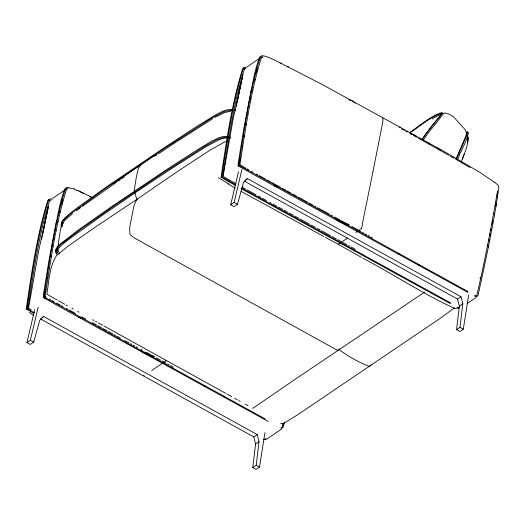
<?xml version="1.0" encoding="UTF-8"?>
<svg xmlns="http://www.w3.org/2000/svg" width="525" height="525" viewBox="0 0 525 525"><rect width="100%" height="100%" fill="white"/><g stroke="black" fill="none" stroke-linecap="round" stroke-linejoin="round"><path stroke-width="0.79" d="M33.377 313.156L26.25 309.022C31.612 272.6 36.875 235.633 47.814 200.419L48.989 199.487M235.777 185.673L221.091 177.319C226.459 140.89 231.715 103.93 242.662 68.716L243.836 67.778M498.75 187.996C493.69 224.175 485.743 260.019 477.98 295.726L476.372 296.008L474.987 295.273M268.249 421.49L58.669 306.226L43.293 297.498L43.995 296.933C49.593 260.564 54.508 223.519 65.625 188.363L67.259 187.333L72.424 188.626M56.142 223.663C58.4 211.988 60.375 199.973 64.864 188.888L66.032 187.957M221.091 177.319L221.786 176.761C227.397 140.392 232.299 103.346 243.423 68.191L245.057 67.154L246.474 67.436M467.873 292.373L253.509 174.523L238.133 165.788L238.842 165.224C244.433 128.855 249.349 91.816 260.466 56.661L262.106 55.624L265.748 56.346L274.181 59.824L321.694 84.217L444.222 151.489L480.053 172.469L494.438 182.319M250.937 92.741C252.971 80.778 255.209 68.532 259.704 57.186L260.879 56.247M467.473 135.437C469.337 144.519 464.1 153.366 461.363 161.825M468.051 136.887L467.65 142.879L468.018 137.799M55.762 251.035L55.932 249.139L57.192 246.98L59.758 244.335L78.875 229.642L112.829 205.767L166.898 169.391L198.01 149.33L211.66 141.205L218.577 137.832L223.184 136.454L229.76 136.375M57.087 249.349L56.877 251.39L57.724 253.142M264.941 432.712L259.507 467.053L256.075 469.376L252.774 467.545L255.59 443.992L253.798 436.944L40.254 318.8M252.774 467.545L256.2 465.229L259.015 441.676L257.23 434.621L43.68 316.483L41.967 317.638M468.72 294.86L463.286 329.208L459.854 331.524L456.553 329.693L459.368 306.147L457.577 299.092L244.033 180.948M456.553 329.693L459.979 327.377L462.794 303.824L461.009 296.769L247.459 178.631L245.175 180.18M57.855 247.104L60.565 228.67L62.587 224.306M27.444 308.556L27.996 307.899C33.81 271.878 38.574 235.213 49.691 200.412L51.155 200.123M46.305 297.124L45.038 296.369C50.859 260.348 55.617 223.683 66.734 188.882L68.204 188.593M243.666 166.937L239.886 164.666C245.7 128.645 250.464 91.973 261.575 57.179L263.045 56.89M476.851 295.076C485.002 260.636 491.479 225.737 497.569 190.864M143.804 375.552L144.053 375.782L143.594 375.637M28.731 307.112L38.758 250.34L48.497 206.089L42.696 234.019M223.158 175.586L233.185 118.814L242.924 74.563L237.293 101.693M492.463 222.147L492.752 220.612M489.825 235.771L490.114 234.262M490.849 230.495L491.144 228.985M488.775 241.119L489.077 239.59M372.934 171.754L382.823 121.82L383.047 119.438L382.508 117.803M56.234 222.095L49.028 260.085L43.417 294.604L43.293 297.498L46.298 298.725M251.075 90.392L243.869 128.382L238.265 162.901L238.133 165.788L240.391 166.714M41.475 239.662L42.289 235.686M42.61 234.098L43.26 230.915M43.582 229.327L47.48 210.243M236.23 106.549L237.53 100.183M237.851 98.595L241.907 78.717M361.489 228.185C360.55 230.495 363.07 224.424 362.362 223.886L372.921 171.826M480.06 278.742L480.375 277.246M283.106 425.289L283.598 423.176M43.68 316.483L39.742 320.362L33.672 342.116L30.247 344.433L26.939 342.608L34.716 309.599M26.939 342.608L30.365 340.285L38.141 307.276M247.459 178.631L243.521 182.516L237.451 204.264L234.025 206.588L230.718 204.757L238.494 171.747M230.718 204.757L234.143 202.44L241.92 169.424M284.392 422.415L283.132 427.429L281.531 427.717M61.176 224.326L62.042 221.438L64.687 218.131L71.702 212.015L80.062 205.754L108.8 185.318L163.255 148.385L194.467 127.943L216.241 114.509L222.338 111.431L226.518 109.935L232.693 109.252M282.22 426.116L282.863 424.108M282.713 426.654L282.26 427.973L280.744 428.216M63.026 222.344L62.422 225.402M462.387 159.114L464.205 154.284M455.864 159.154L465.688 136.454L466.777 132.74L466.167 132.897M457.964 158.727C461.311 149.986 466.659 141.593 468.51 132.438L467.742 132.661M456.579 158.904L466.699 135.476L467.657 131.67L466.732 131.913M60.395 205.977L62.534 201.817L61.911 199.697M255.242 74.274L257.375 70.107L256.751 67.987M399.564 127.798L400.083 126.925M153.956 156.535L155.046 154.842L167.678 146.383L211.929 117.948L223.158 112.101L226.826 110.919L232.614 110.381M422.29 139.499C428.164 130.134 435.855 121.99 442.28 113.124L442.083 112.448C429.949 116.333 420.21 125.488 409.671 132.444M421.929 139.309L432.095 125.436L440.619 115.336L441.262 113.269C429.706 117.731 420.164 125.947 410.032 132.851M423.281 140.201C429.135 130.889 436.879 122.843 443.146 113.958L442.962 113.269M58.734 213.34L60.368 211.142M253.582 81.631L255.209 79.439M141.304 164.397L138.515 168L136.375 176.859L134.302 190.148L136.868 199.999M46.462 279.051L47.808 277.646M241.303 147.341L242.648 145.943M227.345 141.035L224.424 142.118L209.829 150.294L180.154 169.687L137.458 198.982L136.408 200.064L133.967 205.61L129.675 227.489L129.852 233.468L130.417 234.885L134.433 237.982L150.078 246.691L335.108 349L337.404 350.142L338.389 349.939M72.575 213.668C68.736 217.35 62.153 220.638 62.206 226.636M26.25 309.022L26.946 308.47M491.518 224.497L492.85 223.433M165.992 360.878L166.635 360.393M361.069 228.867L355.792 232.483M76.394 210.781L80.903 207.427M454.657 307.735L440.705 317.993L297.662 414.757L283.966 423.235L280.619 423.668M78.264 208.405L79.505 207.493M82.189 206.469L116.563 182.227L113.623 182.949L103.897 189.663L69.274 214.889L62.757 221.137L61.432 223.401L60.939 225.757L61.386 227.082M52.553 198.457L64.824 190.089M246.986 66.931L259.908 58.144M113.623 182.949L155.046 154.842M113.892 183.113L156.083 154.481M467.217 303.463L476.123 297.485M117.856 181.342L120.448 179.576M121.741 178.69L124.327 176.925M371.378 364.875L369.18 366.378C358.739 362.263 348.593 356.567 339.511 349.958L339.15 348.679M151.718 370.525L162.612 363.169M347.491 238.088L341.539 242.13M223.755 397.012L224.483 396.519M418.596 265.309L419.324 264.817M163.295 362.709L165.992 360.878M253.798 436.944L257.23 434.621M457.577 299.092L461.009 296.769M255.59 443.992L259.015 441.676M459.368 306.147L462.794 303.824M340.298 242.97L338.074 244.217L325.244 237.248M155.617 155.748L156.962 154.842M158.314 153.937L175.823 142.262M137.458 198.982L96.2 226.478L67.627 246.488L56.411 255.76C49.33 266.838 49.022 281.098 46.896 293.836L47.178 294.4L57.028 299.985M281.689 429.01L267.035 438.926L264.127 439.418M176.498 141.816L212.802 118.67M424.764 292.005L297.15 377.941L253.247 408.03L252.453 408.135M432.2 118.985L433.571 118.132M214.784 117.482L224.168 112.731L230.81 111.103M434.26 117.705L437.364 116.091M437.988 115.769L441.328 114.358M251.685 90.51L252.919 90.051M56.844 222.219L58.078 221.76M443.264 113.466L445.41 113L448.245 113.781L453.403 116.681L465.157 129.642L466.896 133.987M246.002 68.421L244.532 68.709C233.415 103.504 228.657 140.175 222.836 176.197L231.197 181.053M264.488 439.248L266.09 438.959M459.283 307.768L454.932 308.51C423.13 294.092 393.868 274.509 362.998 258.254M477.1 296.271L475.584 296.513L474.187 295.759M263.701 439.747L265.217 439.504M261.352 57.553L262.467 57.396M243.751 69.162L244.867 69.005M65.953 189.341L67.069 189.177M48.904 200.872L50.026 200.707M398.468 254.225L399.853 254.08M203.628 385.928L205.012 385.783M227.489 137.977L224.7 138.036L220.132 139.263L205.531 146.947L170.494 169.28L136.231 192.098L101.948 215.552L69.169 239.072L63.663 243.364L57.599 249.29L56.687 251.409L56.982 253.477M349.059 224.963L347.038 225.008L338.179 221.045L335.554 218.702L349.059 224.963L341.414 220.769M151.436 355.143L154.212 356.672L152.197 356.711L143.332 352.748L140.707 350.405L43.995 296.933M227.699 137.379L225.028 137.327L220.723 138.173L216.248 139.965L205.373 145.924L165.027 171.682L113.577 206.305L79.748 230.062L60.565 244.624L56.037 249.618L55.473 252.171L56.805 254.468M280.081 63.197L281.38 63.249M287.155 66.701L288.56 66.832M234.13 109.384L235.666 109.633M348.567 99.888L351.684 100.426L355.163 103.189M228.368 137.393L230.324 137.747M234.084 110.532L235.607 110.828M246.973 114.68L248.056 114.896M52.343 199.283L50.216 198.863L48.576 199.894C37.465 235.049 32.55 272.094 26.952 308.457L34.525 312.88M52.126 246.389L53.215 246.599M228.887 137.944L230.37 138.278M273.558 185.574L277.102 186.802M78.717 317.284L80.837 318.019M73.034 188.423L75.003 189.151M410.025 133.442L415.898 135.66M250.038 98.654L251.081 99.094M55.191 230.357L56.241 230.797M74.832 189.545L78.054 190.962M154.212 356.672L140.707 350.405L265.355 418.996M77.634 190.273L92.092 197.4M79.341 191.527L83.659 193.587M89.407 196.389L92.282 197.827M493.572 213.754L494.596 214.279M450.128 303.522L241.126 188.632M457.137 307.289L458.542 308.044M323.82 236.473L241.146 191.422M468.044 291.585L238.842 165.224M451.001 303.115L241.533 187.943M286.998 190.903L291.244 193.233M292.661 194.014L296.914 196.343M298.331 197.124L307.538 202.177M308.956 202.958L313.208 205.288M314.626 206.069L316.043 206.843M317.461 207.624L329.503 214.233M330.921 215.007L332.338 215.788M334.464 216.956L340.023 220.008M269.948 202.433L271.366 203.208M272.783 203.989L277.036 206.318M278.453 207.099L282.706 209.429M284.117 210.21L287.661 212.152M289.078 212.933L293.331 215.263M294.748 216.044L299.001 218.374M300.412 219.155L309.625 224.208M311.043 224.982L315.295 227.318M317.415 228.487L320.197 230.009M321.589 230.77L330.625 235.732M92.151 322.606L96.403 324.942M97.821 325.717L101.364 327.659M102.782 328.44L107.028 330.77M108.445 331.551L112.698 333.88M114.115 334.661L115.533 335.436M116.95 336.217L120.494 338.159M124.74 340.495L128.993 342.825M130.41 343.606L131.827 344.38M133.245 345.161L134.662 345.936M136.08 346.717L137.498 347.491M141.008 349.42L142.4 350.188M146.567 352.472L150.045 354.382M401.645 128.947L404.427 130.482M405.818 131.243L407.203 132.011M351.881 226.518L361.069 231.571M362.48 232.352L363.897 233.126M365.308 233.907L366.719 234.682M368.137 235.463L369.548 236.237M370.965 237.018L372.376 237.792M259.179 175.593L265.407 179.025M266.792 179.793L270.25 181.696M271.635 182.457L280.698 187.438M282.096 188.213L286.296 190.516M332.01 236.493L336.249 238.829M337.667 239.603L341.197 241.546M342.615 242.327L346.854 244.657M348.265 245.438L349.676 246.212M351.094 246.993L355.333 249.323M242.13 187.123L245.595 189.033M246.98 189.794L255.977 194.755M258.051 195.897L260.853 197.433M262.251 198.201L266.451 200.511M234.649 398.272L237.444 399.814M238.842 400.582L240.24 401.356M245.136 404.047L247.938 405.589M81.657 316.838L85.851 319.147M156.332 357.833L160.571 360.17M161.989 360.944L166.228 363.28M167.639 364.055L169.05 364.836M170.468 365.61L173.289 367.165M66.413 308.444L67.797 309.205M69.182 309.973L75.41 313.399M409.966 133.534L411.994 134.656M413.346 135.404L416.725 137.274M418.077 138.023L448.639 155.157M234.143 202.44L237.451 204.264M459.979 327.377L463.286 329.208M66.124 305.038L67.561 305.832M71.859 308.214L73.297 309.008M77.602 311.391L79.032 312.185M92.656 319.718L94.093 320.512M95.53 321.307L96.961 322.101M98.398 322.895L102.697 325.277M104.134 326.064L226.039 393.514M227.476 394.308L231.781 396.683M30.365 340.285L33.672 342.116M256.2 465.229L259.507 467.053M251.632 171.412L253.004 172.174M256.436 174.077L257.808 174.838M231.847 181.42L235.961 183.704M228.782 183.796L218.407 177.817M56.792 303.115L60.218 305.018M61.589 305.78L62.961 306.541M58.419 300.759L64.713 304.257M235.22 184.452L221.799 176.754M235.2 188.081L227.922 183.835M338.251 244.322L361.581 257.46M244.322 167.304L245.628 168.046M246.934 168.781L248.889 169.89M49.475 299.014L50.781 299.749M52.087 300.484L54.049 301.593M449.977 155.918L454.033 158.242M456.061 159.397L470.033 167.56M248.594 106.037L249.605 106.641M53.747 237.74L54.764 238.343M27.996 307.899L31.146 309.796M239.702 157.428L240.693 158.143L239.006 162.428L239.886 164.666M44.861 289.131L45.852 289.846L44.159 294.131L45.038 296.369M29.216 312.303L33.488 315.361M494.55 182.162L498.415 185.476L498.697 187.497M437.391 147.637L440.685 150.655M489.72 233.763L490.567 235.213M496.952 195.116L497.739 197.144M428.82 142.839L429.312 144.277M57.671 248.653L59.496 254.028M243.469 134.433L244.191 136.763M48.628 266.142L49.343 268.465M245.49 122.883L246.192 125.193M50.643 254.592L51.352 256.896M487.607 244.538L488.23 247.124M495.685 202.394L496.072 206.397"/></g></svg>
